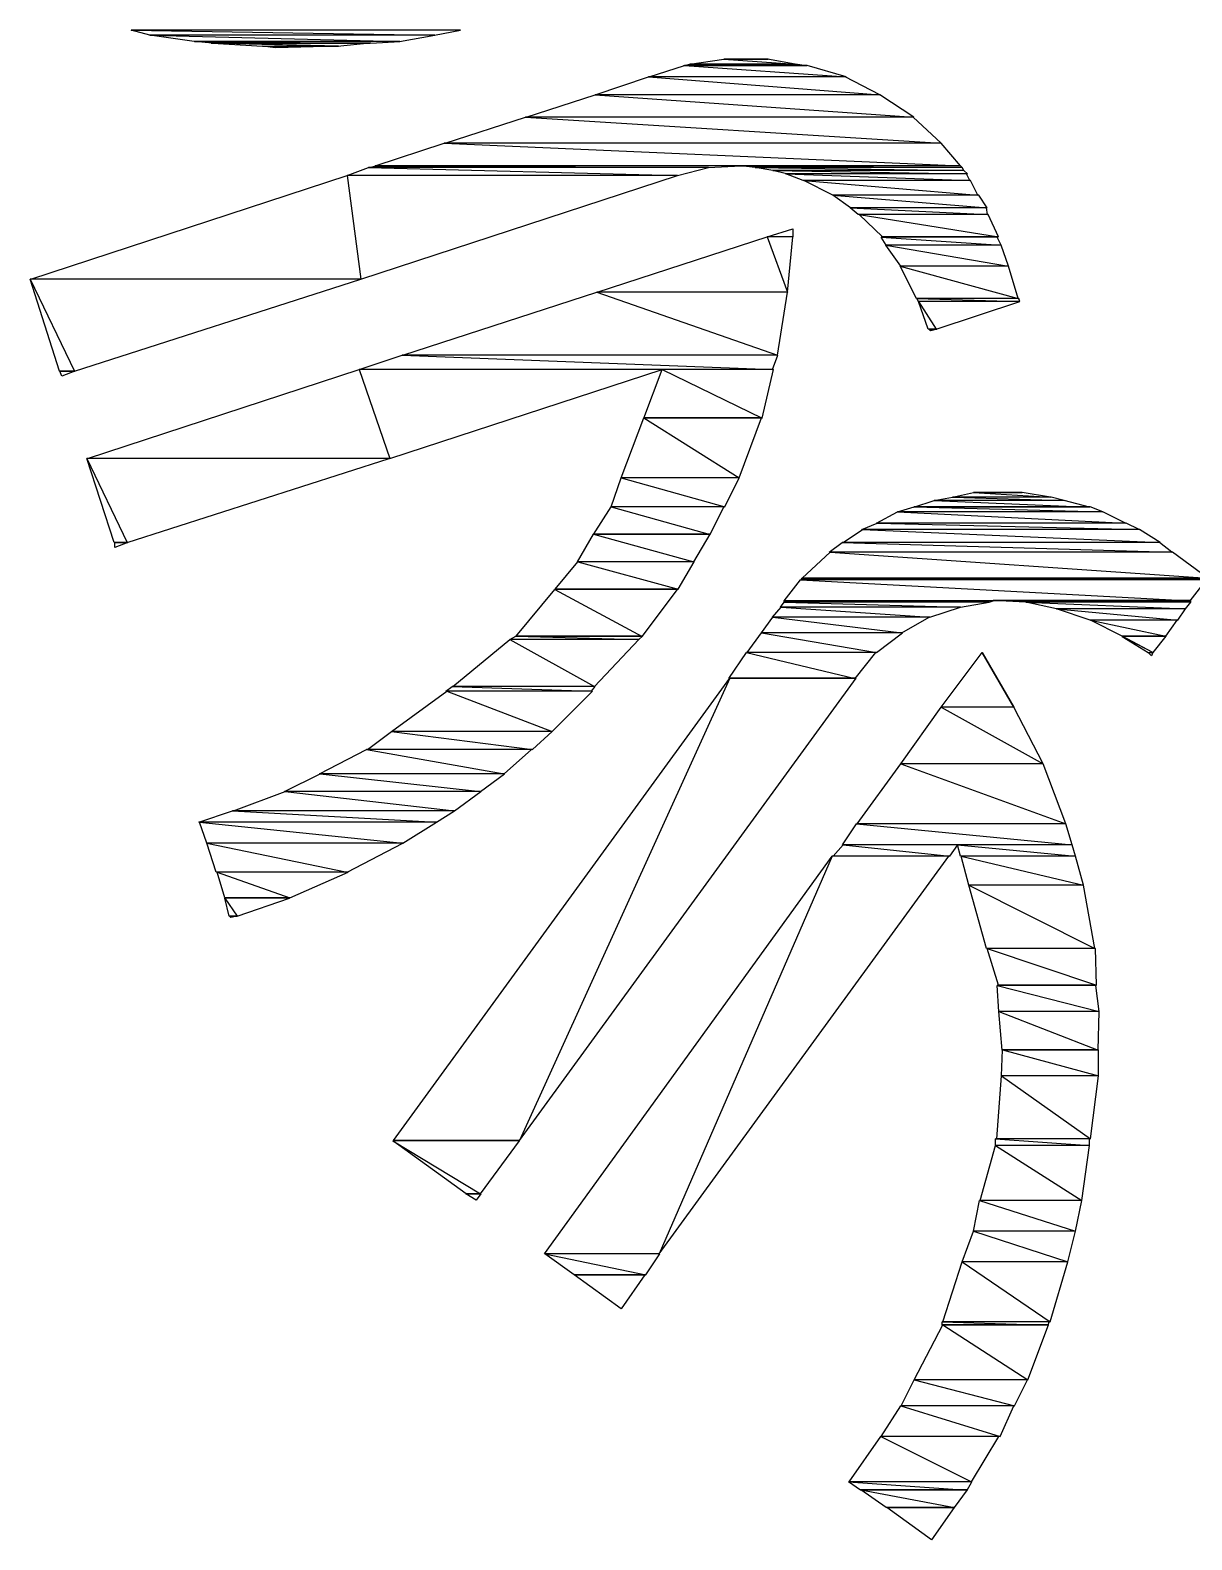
# Model space of a CAD drawing. Header units: millimetres. Extents: x 10 to 831, y 7 to 587.
# Drawn here: x 753.31 to 760.91, y 141.49 to 151.37 of the extents above; entities that cross this region are included whole.
import ezdxf

# ---------------------------------------------------------------- set-up
doc = ezdxf.new("R2010")
doc.units = ezdxf.units.MM
doc.layers.get('0').update_dxf_attribs({"linetype": 'CONTINUOUS'})

msp = doc.modelspace()

# ---------------------------------------------------------------- linework, layer by layer
at = {"color": 0}
for p, q in [((756.126, 151.369), (753.971, 151.369)), ((753.971, 151.369), (755.957, 151.337)), ((753.971, 151.369), (755.957, 151.337)), ((756.126, 151.369), (753.971, 151.369)), ((753.971, 151.369), (755.957, 151.337)), ((753.971, 151.369), (755.957, 151.337)), ((754.094, 151.337), (753.971, 151.369)), ((755.957, 151.337), (754.094, 151.337)), ((755.957, 151.337), (754.094, 151.337)), ((755.96, 151.337), (754.094, 151.337)), ((754.094, 151.337), (755.728, 151.296)), ((754.094, 151.337), (755.728, 151.296)), ((755.96, 151.337), (754.094, 151.337)), ((754.094, 151.337), (755.728, 151.296)), ((754.094, 151.337), (755.728, 151.296)), ((754.383, 151.296), (754.094, 151.337)), ((755.728, 151.296), (755.96, 151.337)), ((755.728, 151.296), (755.96, 151.337)), ((755.957, 151.337), (756.126, 151.369)), ((755.957, 151.337), (756.126, 151.369)), ((755.728, 151.296), (754.383, 151.296)), ((755.728, 151.296), (754.383, 151.296)), ((755.731, 151.296), (754.387, 151.296)), ((754.387, 151.296), (755.541, 151.285)), ((754.387, 151.296), (755.541, 151.285)), ((755.731, 151.296), (754.387, 151.296)), ((754.387, 151.296), (755.541, 151.285)), ((754.387, 151.296), (755.541, 151.285)), ((754.503, 151.285), (754.387, 151.296)), ((754.496, 151.285), (755.534, 151.285)), ((754.496, 151.285), (755.534, 151.285)), ((755.322, 151.263), (754.496, 151.285)), ((755.541, 151.285), (754.503, 151.285)), ((755.541, 151.285), (754.503, 151.285)), ((754.503, 151.285), (754.832, 151.264)), ((755.329, 151.264), (754.503, 151.285)), ((754.503, 151.285), (754.832, 151.264)), ((755.329, 151.264), (754.503, 151.285)), ((754.832, 151.264), (755.329, 151.264)), ((754.832, 151.264), (755.329, 151.264)), ((754.832, 151.264), (755.329, 151.264)), ((754.832, 151.264), (755.329, 151.264)), ((754.916, 151.253), (754.832, 151.264)), ((755.329, 151.264), (754.916, 151.253)), ((755.329, 151.264), (754.916, 151.253)), ((755.534, 151.285), (755.322, 151.263)), ((755.534, 151.285), (755.322, 151.263)), ((755.541, 151.285), (755.731, 151.296)), ((755.541, 151.285), (755.731, 151.296)), ((757.361, 151.063), (757.594, 151.138)), ((757.587, 151.136), (757.629, 151.147)), ((758.391, 151.136), (757.587, 151.136)), ((758.391, 151.136), (757.587, 151.136)), ((758.395, 151.138), (757.594, 151.138)), ((757.594, 151.138), (758.652, 151.063)), ((757.594, 151.138), (758.652, 151.063)), ((758.395, 151.138), (757.594, 151.138)), ((757.594, 151.138), (758.652, 151.063)), ((757.594, 151.138), (758.652, 151.063)), ((757.629, 151.147), (757.851, 151.179)), ((758.317, 151.147), (757.629, 151.147)), ((758.317, 151.147), (757.629, 151.147)), ((758.317, 151.147), (757.629, 151.147)), ((757.629, 151.147), (758.391, 151.136)), ((757.629, 151.147), (758.391, 151.136)), ((758.317, 151.147), (757.629, 151.147)), ((757.629, 151.147), (758.391, 151.136)), ((757.629, 151.147), (758.391, 151.136)), ((758.137, 151.179), (757.851, 151.179)), ((757.851, 151.179), (758.317, 151.147)), ((757.851, 151.179), (758.317, 151.147)), ((758.137, 151.179), (757.851, 151.179)), ((757.851, 151.179), (758.317, 151.147)), ((757.851, 151.179), (758.317, 151.147)), ((758.141, 151.179), (757.855, 151.179)), ((758.141, 151.179), (757.855, 151.179)), ((757.855, 151.179), (757.883, 151.179)), ((757.883, 151.179), (758.141, 151.179)), ((757.883, 151.179), (758.141, 151.179)), ((758.317, 151.147), (758.137, 151.179)), ((758.317, 151.147), (758.137, 151.179)), ((758.391, 151.136), (758.317, 151.147)), ((758.391, 151.136), (758.317, 151.147)), ((758.652, 151.063), (758.395, 151.138)), ((758.652, 151.063), (758.395, 151.138)), ((757.008, 150.946), (757.357, 151.063)), ((758.645, 151.063), (757.357, 151.063)), ((757.357, 151.063), (758.871, 150.946)), ((757.357, 151.063), (758.871, 150.946)), ((758.645, 151.063), (757.357, 151.063)), ((757.357, 151.063), (758.871, 150.946)), ((757.357, 151.063), (758.871, 150.946)), ((758.652, 151.063), (757.361, 151.063)), ((758.652, 151.063), (757.361, 151.063)), ((758.871, 150.946), (758.645, 151.063)), ((758.871, 150.946), (758.645, 151.063)), ((756.557, 150.799), (757.008, 150.946)), ((758.871, 150.946), (757.008, 150.946)), ((758.871, 150.946), (757.008, 150.946)), ((758.871, 150.946), (757.008, 150.946)), ((757.008, 150.946), (759.093, 150.799)), ((757.008, 150.946), (759.093, 150.799)), ((758.871, 150.946), (757.008, 150.946)), ((757.008, 150.946), (759.093, 150.799)), ((757.008, 150.946), (759.093, 150.799)), ((759.093, 150.799), (758.871, 150.946)), ((759.093, 150.799), (758.871, 150.946)), ((756.027, 150.629), (756.553, 150.799)), ((759.09, 150.799), (756.553, 150.799)), ((756.553, 150.799), (759.273, 150.629)), ((756.553, 150.799), (759.273, 150.629)), ((759.09, 150.799), (756.553, 150.799)), ((756.553, 150.799), (759.273, 150.629)), ((756.553, 150.799), (759.273, 150.629)), ((759.093, 150.799), (756.557, 150.799)), ((759.093, 150.799), (756.557, 150.799)), ((759.273, 150.629), (759.09, 150.799)), ((759.273, 150.629), (759.09, 150.799)), ((755.569, 150.481), (756.02, 150.629)), ((759.273, 150.629), (756.02, 150.629)), ((756.02, 150.629), (759.4, 150.481)), ((756.02, 150.629), (759.4, 150.481)), ((759.273, 150.629), (756.02, 150.629)), ((756.02, 150.629), (759.4, 150.481)), ((756.02, 150.629), (759.4, 150.481)), ((759.273, 150.629), (756.027, 150.629)), ((759.273, 150.629), (756.027, 150.629)), ((759.4, 150.481), (759.273, 150.629)), ((759.4, 150.481), (759.273, 150.629)), ((755.385, 150.417), (755.526, 150.471)), ((757.749, 150.471), (755.526, 150.471)), ((755.526, 150.471), (757.548, 150.417)), ((755.526, 150.471), (757.548, 150.417)), ((757.749, 150.471), (755.526, 150.471)), ((755.526, 150.471), (757.548, 150.417)), ((755.526, 150.471), (757.548, 150.417)), ((755.53, 150.471), (755.572, 150.481)), ((757.749, 150.471), (755.53, 150.471)), ((757.749, 150.471), (755.53, 150.471)), ((759.4, 150.481), (755.569, 150.481)), ((759.4, 150.481), (755.569, 150.481)), ((757.961, 150.481), (755.572, 150.481)), ((755.572, 150.481), (757.749, 150.471)), ((755.572, 150.481), (757.749, 150.471)), ((757.961, 150.481), (755.572, 150.481)), ((755.572, 150.481), (757.749, 150.471)), ((755.572, 150.481), (757.749, 150.471)), ((757.548, 150.417), (757.749, 150.471)), ((757.548, 150.417), (757.749, 150.471)), ((757.749, 150.471), (757.961, 150.481)), ((757.749, 150.471), (757.961, 150.481)), ((759.4, 150.481), (757.961, 150.481)), ((757.961, 150.481), (759.411, 150.471)), ((757.961, 150.481), (759.411, 150.471)), ((759.4, 150.481), (757.961, 150.481)), ((757.961, 150.481), (759.411, 150.471)), ((757.961, 150.481), (759.411, 150.471)), ((758.056, 150.471), (757.961, 150.481)), ((759.411, 150.471), (758.056, 150.471)), ((759.411, 150.471), (758.056, 150.471)), ((759.411, 150.471), (758.056, 150.471)), ((758.056, 150.471), (759.421, 150.45)), ((758.056, 150.471), (759.421, 150.45)), ((759.411, 150.471), (758.056, 150.471)), ((758.056, 150.471), (759.421, 150.45)), ((758.056, 150.471), (759.421, 150.45)), ((758.172, 150.45), (758.056, 150.471)), ((759.421, 150.45), (758.172, 150.45)), ((759.421, 150.45), (758.172, 150.45)), ((759.421, 150.45), (758.172, 150.45)), ((758.172, 150.45), (759.446, 150.428)), ((758.172, 150.45), (759.446, 150.428)), ((759.421, 150.45), (758.172, 150.45)), ((758.172, 150.45), (759.446, 150.428)), ((758.172, 150.45), (759.446, 150.428)), ((758.261, 150.428), (758.172, 150.45)), ((759.439, 150.428), (758.257, 150.428)), ((758.257, 150.428), (759.46, 150.385)), ((758.257, 150.428), (759.46, 150.385)), ((759.439, 150.428), (758.257, 150.428)), ((758.257, 150.428), (759.46, 150.385)), ((758.257, 150.428), (759.46, 150.385)), ((758.37, 150.385), (758.257, 150.428)), ((759.446, 150.428), (758.261, 150.428)), ((759.446, 150.428), (758.261, 150.428)), ((759.411, 150.471), (759.4, 150.481)), ((759.411, 150.471), (759.4, 150.481)), ((759.421, 150.45), (759.411, 150.471)), ((759.421, 150.45), (759.411, 150.471)), ((759.446, 150.428), (759.421, 150.45)), ((759.446, 150.428), (759.421, 150.45)), ((759.46, 150.385), (759.439, 150.428)), ((759.46, 150.385), (759.439, 150.428)), ((753.315, 149.74), (755.385, 150.417)), ((757.548, 150.417), (755.385, 150.417)), ((757.548, 150.417), (755.385, 150.417)), ((757.548, 150.417), (755.385, 150.417)), ((755.385, 150.417), (755.474, 149.74)), ((755.385, 150.417), (755.474, 149.74)), ((757.548, 150.417), (755.385, 150.417)), ((755.385, 150.417), (755.474, 149.74)), ((755.385, 150.417), (755.474, 149.74)), ((755.474, 149.74), (757.548, 150.417)), ((755.474, 149.74), (757.548, 150.417)), ((759.46, 150.385), (758.37, 150.385)), ((759.46, 150.385), (758.37, 150.385)), ((759.464, 150.385), (758.373, 150.385)), ((758.373, 150.385), (759.513, 150.29)), ((758.373, 150.385), (759.513, 150.29)), ((759.464, 150.385), (758.373, 150.385)), ((758.373, 150.385), (759.513, 150.29)), ((758.373, 150.385), (759.513, 150.29)), ((758.564, 150.29), (758.373, 150.385)), ((759.513, 150.29), (759.464, 150.385)), ((759.513, 150.29), (759.464, 150.385)), ((759.513, 150.29), (758.564, 150.29)), ((759.513, 150.29), (758.564, 150.29)), ((759.52, 150.29), (758.564, 150.29)), ((758.564, 150.29), (759.573, 150.206)), ((758.564, 150.29), (759.573, 150.206)), ((759.52, 150.29), (758.564, 150.29)), ((758.564, 150.29), (759.573, 150.206)), ((758.564, 150.29), (759.573, 150.206)), ((758.68, 150.206), (758.564, 150.29)), ((759.573, 150.206), (759.52, 150.29)), ((759.573, 150.206), (759.52, 150.29)), ((759.569, 150.205), (758.677, 150.205)), ((758.677, 150.205), (759.576, 150.163)), ((758.677, 150.205), (759.576, 150.163)), ((759.569, 150.205), (758.677, 150.205)), ((758.677, 150.205), (759.576, 150.163)), ((758.677, 150.205), (759.576, 150.163)), ((758.73, 150.163), (758.677, 150.205)), ((759.573, 150.206), (758.68, 150.206)), ((759.573, 150.206), (758.68, 150.206)), ((759.576, 150.163), (758.73, 150.163)), ((759.576, 150.163), (758.73, 150.163)), ((759.58, 150.163), (758.737, 150.163)), ((758.737, 150.163), (759.647, 150.016)), ((758.737, 150.163), (759.647, 150.016)), ((759.58, 150.163), (758.737, 150.163)), ((758.737, 150.163), (759.647, 150.016)), ((758.737, 150.163), (759.647, 150.016)), ((758.888, 150.016), (758.737, 150.163)), ((759.576, 150.163), (759.569, 150.205)), ((759.576, 150.163), (759.569, 150.205)), ((759.647, 150.016), (759.58, 150.163)), ((759.647, 150.016), (759.58, 150.163)), ((758.134, 150.016), (758.303, 150.068)), ((758.303, 150.068), (758.303, 150.016)), ((758.303, 150.068), (758.303, 150.016)), ((757.022, 149.655), (758.134, 150.016)), ((758.303, 150.016), (758.134, 150.016)), ((758.303, 150.016), (758.134, 150.016)), ((758.303, 150.016), (758.134, 150.016)), ((758.134, 150.016), (758.268, 149.655)), ((758.134, 150.016), (758.268, 149.655)), ((758.303, 150.016), (758.134, 150.016)), ((758.134, 150.016), (758.268, 149.655)), ((758.134, 150.016), (758.268, 149.655)), ((758.268, 149.655), (758.303, 150.016)), ((758.268, 149.655), (758.303, 150.016)), ((759.64, 150.015), (758.881, 150.015)), ((758.881, 150.015), (759.665, 149.962)), ((758.881, 150.015), (759.665, 149.962)), ((759.64, 150.015), (758.881, 150.015)), ((758.881, 150.015), (759.665, 149.962)), ((758.881, 150.015), (759.665, 149.962)), ((758.913, 149.962), (758.881, 150.015)), ((759.647, 150.016), (758.888, 150.016)), ((759.647, 150.016), (758.888, 150.016)), ((759.665, 149.962), (758.91, 149.962)), ((758.91, 149.962), (759.714, 149.824)), ((758.91, 149.962), (759.714, 149.824)), ((759.665, 149.962), (758.91, 149.962)), ((758.91, 149.962), (759.714, 149.824)), ((758.91, 149.962), (759.714, 149.824)), ((759.008, 149.824), (758.91, 149.962)), ((759.665, 149.962), (758.913, 149.962)), ((759.665, 149.962), (758.913, 149.962)), ((759.665, 149.962), (759.64, 150.015)), ((759.665, 149.962), (759.64, 150.015)), ((759.714, 149.824), (759.665, 149.962)), ((759.714, 149.824), (759.665, 149.962)), ((755.474, 149.739), (753.311, 149.739)), ((753.311, 149.739), (753.6, 149.137)), ((753.311, 149.739), (753.6, 149.137)), ((755.474, 149.739), (753.311, 149.739)), ((753.311, 149.739), (753.6, 149.137)), ((753.311, 149.739), (753.6, 149.137)), ((753.502, 149.137), (753.311, 149.739)), ((755.474, 149.74), (753.315, 149.74)), ((755.474, 149.74), (753.315, 149.74)), ((753.6, 149.137), (755.474, 149.739)), ((753.6, 149.137), (755.474, 149.739)), ((759.714, 149.824), (759.005, 149.824)), ((759.005, 149.824), (759.777, 149.612)), ((759.005, 149.824), (759.777, 149.612)), ((759.714, 149.824), (759.005, 149.824)), ((759.005, 149.824), (759.777, 149.612)), ((759.005, 149.824), (759.777, 149.612)), ((759.111, 149.612), (759.005, 149.824)), ((759.714, 149.824), (759.008, 149.824)), ((759.714, 149.824), (759.008, 149.824)), ((759.777, 149.612), (759.714, 149.824)), ((759.777, 149.612), (759.714, 149.824)), ((755.749, 149.242), (757.019, 149.655)), ((758.268, 149.655), (757.019, 149.655)), ((757.019, 149.655), (758.201, 149.242)), ((757.019, 149.655), (758.201, 149.242)), ((758.268, 149.655), (757.019, 149.655)), ((757.019, 149.655), (758.201, 149.242)), ((757.019, 149.655), (758.201, 149.242)), ((758.268, 149.655), (757.022, 149.655)), ((758.268, 149.655), (757.022, 149.655)), ((758.201, 149.242), (758.268, 149.655)), ((758.201, 149.242), (758.268, 149.655)), ((759.777, 149.612), (759.111, 149.612)), ((759.777, 149.612), (759.111, 149.612)), ((759.781, 149.612), (759.114, 149.612)), ((759.114, 149.612), (759.788, 149.592)), ((759.114, 149.612), (759.788, 149.592)), ((759.781, 149.612), (759.114, 149.612)), ((759.114, 149.612), (759.788, 149.592)), ((759.114, 149.612), (759.788, 149.592)), ((759.125, 149.592), (759.114, 149.612)), ((759.788, 149.592), (759.125, 149.592)), ((759.788, 149.592), (759.125, 149.592)), ((759.788, 149.592), (759.125, 149.592)), ((759.125, 149.592), (759.241, 149.411)), ((759.125, 149.592), (759.241, 149.411)), ((759.788, 149.592), (759.125, 149.592)), ((759.125, 149.592), (759.241, 149.411)), ((759.125, 149.592), (759.241, 149.411)), ((759.188, 149.411), (759.125, 149.592)), ((759.241, 149.411), (759.788, 149.592)), ((759.241, 149.411), (759.788, 149.592)), ((759.788, 149.592), (759.781, 149.612)), ((759.788, 149.592), (759.781, 149.612)), ((759.241, 149.411), (759.188, 149.411)), ((759.241, 149.411), (759.188, 149.411)), ((759.192, 149.412), (759.245, 149.412)), ((759.192, 149.412), (759.245, 149.412)), ((759.202, 149.401), (759.192, 149.412)), ((759.245, 149.412), (759.202, 149.401)), ((759.245, 149.412), (759.202, 149.401)), ((755.463, 149.148), (755.745, 149.242)), ((758.204, 149.242), (755.745, 149.242)), ((755.745, 149.242), (758.169, 149.148)), ((755.745, 149.242), (758.169, 149.148)), ((758.204, 149.242), (755.745, 149.242)), ((755.745, 149.242), (758.169, 149.148)), ((755.745, 149.242), (758.169, 149.148)), ((758.201, 149.242), (755.749, 149.242)), ((758.201, 149.242), (755.749, 149.242)), ((758.169, 149.148), (758.204, 149.242)), ((758.169, 149.148), (758.204, 149.242)), ((753.6, 149.137), (753.502, 149.137)), ((753.6, 149.137), (753.502, 149.137)), ((753.505, 149.137), (753.604, 149.137)), ((753.505, 149.137), (753.604, 149.137)), ((753.519, 149.105), (753.505, 149.137)), ((753.604, 149.137), (753.519, 149.105)), ((753.604, 149.137), (753.519, 149.105)), ((753.685, 148.566), (755.463, 149.148)), ((758.169, 149.148), (755.463, 149.148)), ((758.169, 149.148), (755.463, 149.148)), ((757.446, 149.148), (755.463, 149.148)), ((755.463, 149.148), (755.664, 148.566)), ((755.463, 149.148), (755.664, 148.566)), ((757.446, 149.148), (755.463, 149.148)), ((755.463, 149.148), (755.664, 148.566)), ((755.463, 149.148), (755.664, 148.566)), ((755.664, 148.566), (757.446, 149.148)), ((755.664, 148.566), (757.446, 149.148)), ((757.326, 148.83), (757.446, 149.148)), ((758.176, 149.148), (757.446, 149.148)), ((757.446, 149.148), (758.102, 148.83)), ((757.446, 149.148), (758.102, 148.83)), ((758.176, 149.148), (757.446, 149.148)), ((757.446, 149.148), (758.102, 148.83)), ((757.446, 149.148), (758.102, 148.83)), ((758.102, 148.83), (758.176, 149.148)), ((758.102, 148.83), (758.176, 149.148)), ((757.178, 148.438), (757.326, 148.831)), ((758.098, 148.831), (757.326, 148.831)), ((757.326, 148.831), (757.95, 148.438)), ((757.326, 148.831), (757.95, 148.438)), ((758.098, 148.831), (757.326, 148.831)), ((757.326, 148.831), (757.95, 148.438)), ((757.326, 148.831), (757.95, 148.438)), ((758.102, 148.83), (757.326, 148.83)), ((758.102, 148.83), (757.326, 148.83)), ((757.95, 148.438), (758.098, 148.831)), ((757.95, 148.438), (758.098, 148.831)), ((755.661, 148.565), (753.681, 148.565)), ((753.681, 148.565), (753.946, 148.015)), ((753.681, 148.565), (753.946, 148.015)), ((755.661, 148.565), (753.681, 148.565)), ((753.681, 148.565), (753.946, 148.015)), ((753.681, 148.565), (753.946, 148.015)), ((753.861, 148.015), (753.681, 148.565)), ((755.664, 148.566), (753.685, 148.566)), ((755.664, 148.566), (753.685, 148.566)), ((753.946, 148.015), (755.661, 148.565)), ((753.946, 148.015), (755.661, 148.565)), ((757.114, 148.248), (757.178, 148.438)), ((757.95, 148.438), (757.178, 148.438)), ((757.95, 148.438), (757.178, 148.438)), ((757.95, 148.438), (757.178, 148.438)), ((757.178, 148.438), (757.858, 148.248)), ((757.178, 148.438), (757.858, 148.248)), ((757.95, 148.438), (757.178, 148.438)), ((757.178, 148.438), (757.858, 148.248)), ((757.178, 148.438), (757.858, 148.248)), ((757.858, 148.248), (757.95, 148.438)), ((757.858, 148.248), (757.95, 148.438)), ((756.998, 148.068), (757.114, 148.248)), ((757.858, 148.248), (757.114, 148.248)), ((757.858, 148.248), (757.114, 148.248)), ((757.851, 148.248), (757.114, 148.248)), ((757.114, 148.248), (757.76, 148.068)), ((757.114, 148.248), (757.76, 148.068)), ((757.851, 148.248), (757.114, 148.248)), ((757.114, 148.248), (757.76, 148.068)), ((757.114, 148.248), (757.76, 148.068)), ((757.76, 148.068), (757.851, 148.248)), ((757.76, 148.068), (757.851, 148.248)), ((758.987, 148.216), (759.097, 148.248)), ((759.093, 148.247), (759.227, 148.289)), ((760.243, 148.247), (759.093, 148.247)), ((760.243, 148.247), (759.093, 148.247)), ((760.247, 148.248), (759.097, 148.248)), ((759.097, 148.248), (760.331, 148.216)), ((759.097, 148.248), (760.331, 148.216)), ((760.247, 148.248), (759.097, 148.248)), ((759.097, 148.248), (760.331, 148.216)), ((759.097, 148.248), (760.331, 148.216)), ((759.227, 148.291), (759.347, 148.311)), ((760.077, 148.291), (759.227, 148.291)), ((760.077, 148.291), (759.227, 148.291)), ((760.077, 148.289), (759.227, 148.289)), ((759.227, 148.289), (760.243, 148.247)), ((759.227, 148.289), (760.243, 148.247)), ((760.077, 148.289), (759.227, 148.289)), ((759.227, 148.289), (760.243, 148.247)), ((759.227, 148.289), (760.243, 148.247)), ((759.347, 148.311), (759.485, 148.343)), ((759.989, 148.311), (759.347, 148.311)), ((759.989, 148.311), (759.347, 148.311)), ((759.993, 148.311), (759.347, 148.311)), ((759.347, 148.311), (760.077, 148.291)), ((759.347, 148.311), (760.077, 148.291)), ((759.993, 148.311), (759.347, 148.311)), ((759.347, 148.311), (760.077, 148.291)), ((759.347, 148.311), (760.077, 148.291)), ((759.802, 148.343), (759.485, 148.343)), ((759.802, 148.343), (759.485, 148.343)), ((759.485, 148.343), (759.735, 148.343)), ((759.802, 148.343), (759.485, 148.343)), ((759.485, 148.343), (759.989, 148.311)), ((759.485, 148.343), (759.989, 148.311)), ((759.802, 148.343), (759.485, 148.343)), ((759.485, 148.343), (759.989, 148.311)), ((759.485, 148.343), (759.989, 148.311)), ((759.735, 148.343), (759.802, 148.343)), ((759.735, 148.343), (759.802, 148.343)), ((759.989, 148.311), (759.802, 148.343)), ((759.989, 148.311), (759.802, 148.343)), ((760.077, 148.291), (759.993, 148.311)), ((760.077, 148.291), (759.993, 148.311)), ((760.243, 148.247), (760.077, 148.289)), ((760.243, 148.247), (760.077, 148.289)), ((760.331, 148.216), (760.247, 148.248)), ((760.331, 148.216), (760.247, 148.248)), ((758.85, 148.142), (758.987, 148.216)), ((760.331, 148.216), (758.987, 148.216)), ((760.331, 148.216), (758.987, 148.216)), ((760.331, 148.216), (758.987, 148.216)), ((758.987, 148.216), (760.48, 148.142)), ((758.987, 148.216), (760.48, 148.142)), ((760.331, 148.216), (758.987, 148.216)), ((758.987, 148.216), (760.48, 148.142)), ((758.987, 148.216), (760.48, 148.142)), ((760.48, 148.142), (760.331, 148.216)), ((760.48, 148.142), (760.331, 148.216)), ((756.892, 147.888), (756.998, 148.069)), ((757.76, 148.069), (756.998, 148.069)), ((756.998, 148.069), (757.654, 147.888)), ((756.998, 148.069), (757.654, 147.888)), ((757.76, 148.069), (756.998, 148.069)), ((756.998, 148.069), (757.654, 147.888)), ((756.998, 148.069), (757.654, 147.888)), ((757.76, 148.068), (756.998, 148.068)), ((757.76, 148.068), (756.998, 148.068)), ((757.654, 147.888), (757.76, 148.069)), ((757.654, 147.888), (757.76, 148.069)), ((758.631, 148.015), (758.758, 148.101)), ((758.754, 148.101), (758.853, 148.142)), ((760.568, 148.101), (758.754, 148.101)), ((760.568, 148.101), (758.754, 148.101)), ((760.571, 148.101), (758.758, 148.101)), ((758.758, 148.101), (760.705, 148.015)), ((758.758, 148.101), (760.705, 148.015)), ((760.571, 148.101), (758.758, 148.101)), ((758.758, 148.101), (760.705, 148.015)), ((758.758, 148.101), (760.705, 148.015)), ((760.48, 148.142), (758.85, 148.142)), ((760.48, 148.142), (758.85, 148.142)), ((760.483, 148.142), (758.853, 148.142)), ((758.853, 148.142), (760.568, 148.101)), ((758.853, 148.142), (760.568, 148.101)), ((760.483, 148.142), (758.853, 148.142)), ((758.853, 148.142), (760.568, 148.101)), ((758.853, 148.142), (760.568, 148.101)), ((760.568, 148.101), (760.483, 148.142)), ((760.568, 148.101), (760.483, 148.142)), ((760.705, 148.015), (760.571, 148.101)), ((760.705, 148.015), (760.571, 148.101)), ((753.946, 148.015), (753.861, 148.015)), ((753.946, 148.015), (753.861, 148.015)), ((753.865, 148.015), (753.95, 148.015)), ((753.95, 148.015), (753.865, 147.983)), ((753.865, 148.015), (753.95, 148.015)), ((753.95, 148.015), (753.865, 147.983)), ((753.865, 147.983), (753.865, 148.015)), ((758.363, 147.782), (758.546, 147.952)), ((758.539, 147.952), (758.624, 148.015)), ((760.783, 147.952), (758.539, 147.952)), ((760.783, 147.952), (758.539, 147.952)), ((760.786, 147.952), (758.546, 147.952)), ((758.546, 147.952), (761.019, 147.782)), ((758.546, 147.952), (761.019, 147.782)), ((760.786, 147.952), (758.546, 147.952)), ((758.546, 147.952), (761.019, 147.782)), ((758.546, 147.952), (761.019, 147.782)), ((760.702, 148.015), (758.624, 148.015)), ((758.624, 148.015), (760.783, 147.952)), ((758.624, 148.015), (760.783, 147.952)), ((760.702, 148.015), (758.624, 148.015)), ((758.624, 148.015), (760.783, 147.952)), ((758.624, 148.015), (760.783, 147.952)), ((760.705, 148.015), (758.631, 148.015)), ((760.705, 148.015), (758.631, 148.015)), ((760.783, 147.952), (760.702, 148.015)), ((760.783, 147.952), (760.702, 148.015)), ((761.019, 147.782), (760.786, 147.952)), ((761.019, 147.782), (760.786, 147.952)), ((756.747, 147.709), (756.895, 147.888)), ((757.654, 147.888), (756.892, 147.888)), ((757.654, 147.888), (756.892, 147.888)), ((757.657, 147.888), (756.895, 147.888)), ((756.895, 147.888), (757.551, 147.709)), ((756.895, 147.888), (757.551, 147.709)), ((757.657, 147.888), (756.895, 147.888)), ((756.895, 147.888), (757.551, 147.709)), ((756.895, 147.888), (757.551, 147.709)), ((757.551, 147.709), (757.657, 147.888)), ((757.551, 147.709), (757.657, 147.888)), ((758.246, 147.633), (758.352, 147.771)), ((761.009, 147.771), (758.352, 147.771)), ((758.352, 147.771), (760.903, 147.633)), ((758.352, 147.771), (760.903, 147.633)), ((761.009, 147.771), (758.352, 147.771)), ((758.352, 147.771), (760.903, 147.633)), ((758.352, 147.771), (760.903, 147.633)), ((758.356, 147.773), (758.363, 147.782)), ((761.012, 147.773), (758.356, 147.773)), ((761.012, 147.773), (758.356, 147.773)), ((761.019, 147.782), (758.363, 147.782)), ((761.019, 147.782), (758.363, 147.782)), ((761.019, 147.782), (758.363, 147.782)), ((758.363, 147.782), (761.012, 147.773)), ((758.363, 147.782), (761.012, 147.773)), ((761.019, 147.782), (758.363, 147.782)), ((758.363, 147.782), (761.012, 147.773)), ((758.363, 147.782), (761.012, 147.773)), ((760.903, 147.633), (761.009, 147.771)), ((760.903, 147.633), (761.009, 147.771)), ((756.49, 147.4), (756.744, 147.708)), ((757.548, 147.708), (756.744, 147.708)), ((756.744, 147.708), (757.315, 147.4)), ((756.744, 147.708), (757.315, 147.4)), ((757.548, 147.708), (756.744, 147.708)), ((756.744, 147.708), (757.315, 147.4)), ((756.744, 147.708), (757.315, 147.4)), ((757.551, 147.709), (756.747, 147.709)), ((757.551, 147.709), (756.747, 147.709)), ((757.315, 147.4), (757.548, 147.708)), ((757.315, 147.4), (757.548, 147.708)), ((758.169, 147.527), (758.225, 147.591)), ((758.222, 147.592), (758.246, 147.624)), ((759.4, 147.592), (758.222, 147.592)), ((759.4, 147.592), (758.222, 147.592)), ((759.4, 147.591), (758.225, 147.591)), ((758.225, 147.591), (759.199, 147.527)), ((758.225, 147.591), (759.199, 147.527)), ((759.4, 147.591), (758.225, 147.591)), ((758.225, 147.591), (759.199, 147.527)), ((758.225, 147.591), (759.199, 147.527)), ((760.903, 147.633), (758.246, 147.633)), ((760.903, 147.633), (758.246, 147.633)), ((759.612, 147.633), (758.246, 147.633)), ((758.246, 147.633), (759.587, 147.624)), ((758.246, 147.633), (759.587, 147.624)), ((759.612, 147.633), (758.246, 147.633)), ((758.246, 147.633), (759.587, 147.624)), ((758.246, 147.633), (759.587, 147.624)), ((758.246, 147.624), (758.246, 147.633)), ((759.587, 147.624), (758.246, 147.624)), ((759.587, 147.624), (758.246, 147.624)), ((759.587, 147.624), (758.246, 147.624)), ((758.246, 147.624), (759.4, 147.592)), ((758.246, 147.624), (759.4, 147.592)), ((759.587, 147.624), (758.246, 147.624)), ((758.246, 147.624), (759.4, 147.592)), ((758.246, 147.624), (759.4, 147.592)), ((759.199, 147.527), (759.4, 147.591)), ((759.199, 147.527), (759.4, 147.591)), ((759.4, 147.592), (759.587, 147.624)), ((759.4, 147.592), (759.587, 147.624)), ((759.587, 147.624), (759.612, 147.633)), ((759.587, 147.624), (759.612, 147.633)), ((760.906, 147.635), (759.612, 147.635)), ((759.612, 147.635), (760.906, 147.624)), ((759.612, 147.635), (760.906, 147.624)), ((760.906, 147.635), (759.612, 147.635)), ((759.612, 147.635), (760.906, 147.624)), ((759.612, 147.635), (760.906, 147.624)), ((759.827, 147.624), (759.612, 147.635)), ((760.906, 147.624), (759.827, 147.624)), ((760.906, 147.624), (759.827, 147.624)), ((760.906, 147.624), (759.827, 147.624)), ((759.827, 147.624), (760.871, 147.581)), ((759.827, 147.624), (760.871, 147.581)), ((760.906, 147.624), (759.827, 147.624)), ((759.827, 147.624), (760.871, 147.581)), ((759.827, 147.624), (760.871, 147.581)), ((760.028, 147.581), (759.827, 147.624)), ((760.871, 147.581), (760.028, 147.581)), ((760.871, 147.581), (760.028, 147.581)), ((760.871, 147.581), (760.028, 147.581)), ((760.028, 147.581), (760.822, 147.507)), ((760.028, 147.581), (760.822, 147.507)), ((760.871, 147.581), (760.028, 147.581)), ((760.028, 147.581), (760.822, 147.507)), ((760.028, 147.581), (760.822, 147.507)), ((760.247, 147.507), (760.028, 147.581)), ((760.822, 147.507), (760.871, 147.581)), ((760.822, 147.507), (760.871, 147.581)), ((760.871, 147.581), (760.906, 147.624)), ((760.871, 147.581), (760.906, 147.624)), ((760.906, 147.624), (760.906, 147.635)), ((760.906, 147.624), (760.906, 147.635)), ((758.098, 147.423), (758.172, 147.527)), ((759.199, 147.527), (758.169, 147.527)), ((759.199, 147.527), (758.169, 147.527)), ((759.195, 147.527), (758.172, 147.527)), ((758.172, 147.527), (759.016, 147.423)), ((758.172, 147.527), (759.016, 147.423)), ((759.195, 147.527), (758.172, 147.527)), ((758.172, 147.527), (759.016, 147.423)), ((758.172, 147.527), (759.016, 147.423)), ((759.016, 147.423), (759.195, 147.527)), ((759.016, 147.423), (759.195, 147.527)), ((760.822, 147.507), (760.247, 147.507)), ((760.822, 147.507), (760.247, 147.507)), ((760.818, 147.507), (760.25, 147.507)), ((760.25, 147.507), (760.744, 147.402)), ((760.25, 147.507), (760.744, 147.402)), ((760.818, 147.507), (760.25, 147.507)), ((760.25, 147.507), (760.744, 147.402)), ((760.25, 147.507), (760.744, 147.402)), ((760.458, 147.402), (760.25, 147.507)), ((760.744, 147.402), (760.818, 147.507)), ((760.744, 147.402), (760.818, 147.507)), ((756.077, 147.072), (756.451, 147.38)), ((756.451, 147.38), (756.49, 147.402)), ((757.294, 147.38), (756.451, 147.38)), ((757.294, 147.38), (756.451, 147.38)), ((757.294, 147.38), (756.451, 147.38)), ((756.451, 147.38), (757.005, 147.072)), ((756.451, 147.38), (757.005, 147.072)), ((757.294, 147.38), (756.451, 147.38)), ((756.451, 147.38), (757.005, 147.072)), ((756.451, 147.38), (757.005, 147.072)), ((757.319, 147.402), (756.49, 147.402)), ((756.49, 147.402), (757.294, 147.38)), ((756.49, 147.402), (757.294, 147.38)), ((757.319, 147.402), (756.49, 147.402)), ((756.49, 147.402), (757.294, 147.38)), ((756.49, 147.402), (757.294, 147.38)), ((757.315, 147.4), (756.49, 147.4)), ((757.315, 147.4), (756.49, 147.4)), ((757.005, 147.072), (757.294, 147.38)), ((757.005, 147.072), (757.294, 147.38)), ((757.294, 147.38), (757.319, 147.402)), ((757.294, 147.38), (757.319, 147.402)), ((758.003, 147.296), (758.098, 147.423)), ((759.016, 147.423), (758.098, 147.423)), ((759.016, 147.423), (758.098, 147.423)), ((759.019, 147.423), (758.098, 147.423)), ((758.098, 147.423), (758.85, 147.296)), ((758.098, 147.423), (758.85, 147.296)), ((759.019, 147.423), (758.098, 147.423)), ((758.098, 147.423), (758.85, 147.296)), ((758.098, 147.423), (758.85, 147.296)), ((758.85, 147.296), (759.019, 147.423)), ((758.85, 147.296), (759.019, 147.423)), ((760.744, 147.402), (760.458, 147.402)), ((760.744, 147.402), (760.458, 147.402)), ((760.458, 147.402), (760.744, 147.402)), ((760.458, 147.402), (760.744, 147.402)), ((760.659, 147.296), (760.458, 147.402)), ((760.458, 147.4), (760.628, 147.296)), ((760.659, 147.296), (760.458, 147.4)), ((760.458, 147.4), (760.628, 147.296)), ((760.659, 147.296), (760.458, 147.4)), ((760.744, 147.402), (760.659, 147.296)), ((760.744, 147.402), (760.659, 147.296)), ((757.883, 147.125), (757.999, 147.294)), ((758.846, 147.294), (757.999, 147.294)), ((757.999, 147.294), (758.709, 147.125)), ((757.999, 147.294), (758.709, 147.125)), ((758.846, 147.294), (757.999, 147.294)), ((757.999, 147.294), (758.709, 147.125)), ((757.999, 147.294), (758.709, 147.125)), ((758.85, 147.296), (758.003, 147.296)), ((758.85, 147.296), (758.003, 147.296)), ((758.709, 147.125), (758.846, 147.294)), ((758.709, 147.125), (758.846, 147.294)), ((759.273, 146.936), (759.541, 147.296)), ((759.538, 147.296), (759.538, 147.296)), ((759.538, 147.296), (759.538, 147.296)), ((759.538, 147.296), (759.538, 147.296)), ((759.538, 147.296), (759.538, 147.296)), ((759.749, 146.936), (759.541, 147.296)), ((759.541, 147.296), (759.749, 146.936)), ((759.541, 147.296), (759.749, 146.936)), ((759.749, 146.936), (759.541, 147.296)), ((759.541, 147.296), (759.749, 146.936)), ((759.541, 147.296), (759.749, 146.936)), ((760.628, 147.296), (760.659, 147.296)), ((760.628, 147.296), (760.659, 147.296)), ((760.628, 147.296), (760.659, 147.296)), ((760.628, 147.296), (760.659, 147.296)), ((760.649, 147.274), (760.628, 147.296)), ((760.659, 147.296), (760.649, 147.274)), ((760.659, 147.296), (760.649, 147.274)), ((755.689, 144.1), (757.89, 147.126)), ((756.031, 147.041), (756.073, 147.072)), ((757.008, 147.072), (756.073, 147.072)), ((756.073, 147.072), (756.984, 147.041)), ((756.073, 147.072), (756.984, 147.041)), ((757.008, 147.072), (756.073, 147.072)), ((756.073, 147.072), (756.984, 147.041)), ((756.073, 147.072), (756.984, 147.041)), ((757.005, 147.072), (756.077, 147.072)), ((757.005, 147.072), (756.077, 147.072)), ((757.89, 147.126), (756.514, 144.1)), ((756.514, 144.1), (758.716, 147.126)), ((757.89, 147.126), (756.514, 144.1)), ((757.89, 147.126), (756.514, 144.1)), ((756.514, 144.1), (758.716, 147.126)), ((757.89, 147.126), (756.514, 144.1)), ((756.984, 147.041), (757.008, 147.072)), ((756.984, 147.041), (757.008, 147.072)), ((758.709, 147.125), (757.883, 147.125)), ((758.709, 147.125), (757.883, 147.125)), ((758.716, 147.126), (757.89, 147.126)), ((758.716, 147.126), (757.89, 147.126)), ((755.675, 146.778), (756.038, 147.042)), ((756.984, 147.041), (756.031, 147.041)), ((756.984, 147.041), (756.031, 147.041)), ((756.991, 147.042), (756.038, 147.042)), ((756.038, 147.042), (756.726, 146.778)), ((756.038, 147.042), (756.726, 146.778)), ((756.991, 147.042), (756.038, 147.042)), ((756.038, 147.042), (756.726, 146.778)), ((756.038, 147.042), (756.726, 146.778)), ((756.726, 146.778), (756.991, 147.042)), ((756.726, 146.778), (756.991, 147.042)), ((759.008, 146.565), (759.273, 146.936)), ((759.749, 146.936), (759.273, 146.936)), ((759.749, 146.936), (759.273, 146.936)), ((759.749, 146.936), (759.273, 146.936)), ((759.273, 146.936), (759.94, 146.565)), ((759.273, 146.936), (759.94, 146.565)), ((759.749, 146.936), (759.273, 146.936)), ((759.273, 146.936), (759.94, 146.565)), ((759.273, 146.936), (759.94, 146.565)), ((759.94, 146.565), (759.749, 146.936)), ((759.94, 146.565), (759.749, 146.936)), ((755.519, 146.66), (755.675, 146.778)), ((756.726, 146.778), (755.675, 146.778)), ((756.726, 146.778), (755.675, 146.778)), ((756.726, 146.778), (755.675, 146.778)), ((755.675, 146.778), (756.599, 146.66)), ((755.675, 146.778), (756.599, 146.66)), ((756.726, 146.778), (755.675, 146.778)), ((755.675, 146.778), (756.599, 146.66)), ((755.675, 146.778), (756.599, 146.66)), ((756.599, 146.66), (756.726, 146.778)), ((756.599, 146.66), (756.726, 146.778)), ((755.205, 146.501), (755.512, 146.659)), ((756.592, 146.659), (755.512, 146.659)), ((755.512, 146.659), (756.412, 146.501)), ((755.512, 146.659), (756.412, 146.501)), ((756.592, 146.659), (755.512, 146.659)), ((755.512, 146.659), (756.412, 146.501)), ((755.512, 146.659), (756.412, 146.501)), ((756.599, 146.66), (755.519, 146.66)), ((756.599, 146.66), (755.519, 146.66)), ((756.412, 146.501), (756.592, 146.659)), ((756.412, 146.501), (756.592, 146.659)), ((758.723, 146.174), (759.008, 146.565)), ((759.94, 146.565), (759.008, 146.565)), ((759.94, 146.565), (759.008, 146.565)), ((759.94, 146.565), (759.008, 146.565)), ((759.008, 146.565), (760.088, 146.174)), ((759.008, 146.565), (760.088, 146.174)), ((759.94, 146.565), (759.008, 146.565)), ((759.008, 146.565), (760.088, 146.174)), ((759.008, 146.565), (760.088, 146.174)), ((760.088, 146.174), (759.94, 146.565)), ((760.088, 146.174), (759.94, 146.565)), ((754.976, 146.385), (755.209, 146.501)), ((756.412, 146.501), (755.205, 146.501)), ((756.412, 146.501), (755.205, 146.501)), ((756.416, 146.501), (755.209, 146.501)), ((755.209, 146.501), (756.257, 146.385)), ((755.209, 146.501), (756.257, 146.385)), ((756.416, 146.501), (755.209, 146.501)), ((755.209, 146.501), (756.257, 146.385)), ((755.209, 146.501), (756.257, 146.385)), ((756.257, 146.385), (756.416, 146.501)), ((756.257, 146.385), (756.416, 146.501)), ((754.641, 146.258), (754.98, 146.386)), ((756.257, 146.385), (754.976, 146.385)), ((756.257, 146.385), (754.976, 146.385)), ((756.26, 146.386), (754.98, 146.386)), ((754.98, 146.386), (756.087, 146.258)), ((754.98, 146.386), (756.087, 146.258)), ((756.26, 146.386), (754.98, 146.386)), ((754.98, 146.386), (756.087, 146.258)), ((754.98, 146.386), (756.087, 146.258)), ((756.087, 146.258), (756.26, 146.386)), ((756.087, 146.258), (756.26, 146.386)), ((754.415, 146.184), (754.634, 146.258)), ((755.971, 146.184), (754.415, 146.184)), ((755.971, 146.184), (754.415, 146.184)), ((755.971, 146.184), (754.419, 146.184)), ((754.419, 146.184), (755.749, 146.046)), ((754.419, 146.184), (755.749, 146.046)), ((755.971, 146.184), (754.419, 146.184)), ((754.419, 146.184), (755.749, 146.046)), ((754.419, 146.184), (755.749, 146.046)), ((754.468, 146.046), (754.419, 146.184)), ((756.087, 146.258), (754.634, 146.258)), ((754.634, 146.258), (755.971, 146.184)), ((754.634, 146.258), (755.971, 146.184)), ((756.087, 146.258), (754.634, 146.258)), ((754.634, 146.258), (755.971, 146.184)), ((754.634, 146.258), (755.971, 146.184)), ((756.087, 146.258), (754.641, 146.258)), ((756.087, 146.258), (754.641, 146.258)), ((755.749, 146.046), (755.971, 146.184)), ((755.749, 146.046), (755.971, 146.184)), ((755.971, 146.184), (756.087, 146.258)), ((755.971, 146.184), (756.087, 146.258)), ((758.627, 146.036), (758.719, 146.173)), ((760.088, 146.173), (758.719, 146.173)), ((758.719, 146.173), (760.13, 146.036)), ((758.719, 146.173), (760.13, 146.036)), ((760.088, 146.173), (758.719, 146.173)), ((758.719, 146.173), (760.13, 146.036)), ((758.719, 146.173), (760.13, 146.036)), ((760.088, 146.174), (758.723, 146.174)), ((760.088, 146.174), (758.723, 146.174)), ((760.13, 146.036), (760.088, 146.173)), ((760.13, 146.036), (760.088, 146.173)), ((755.749, 146.046), (754.468, 146.046)), ((755.749, 146.046), (754.468, 146.046)), ((755.749, 146.046), (754.468, 146.046)), ((754.468, 146.046), (755.385, 145.856)), ((754.468, 146.046), (755.385, 145.856)), ((755.749, 146.046), (754.468, 146.046)), ((754.468, 146.046), (755.385, 145.856)), ((754.468, 146.046), (755.385, 145.856)), ((754.528, 145.856), (754.468, 146.046)), ((755.385, 145.856), (755.749, 146.046)), ((755.385, 145.856), (755.749, 146.046)), ((758.567, 145.962), (758.631, 146.036)), ((760.13, 146.036), (758.627, 146.036)), ((760.13, 146.036), (758.627, 146.036)), ((759.382, 146.036), (758.631, 146.036)), ((758.631, 146.036), (759.329, 145.962)), ((758.631, 146.036), (759.329, 145.962)), ((759.382, 146.036), (758.631, 146.036)), ((758.631, 146.036), (759.329, 145.962)), ((758.631, 146.036), (759.329, 145.962)), ((759.329, 145.962), (759.382, 146.036)), ((759.329, 145.962), (759.382, 146.036)), ((760.13, 146.036), (759.379, 146.036)), ((759.379, 146.036), (760.151, 145.962)), ((759.379, 146.036), (760.151, 145.962)), ((760.13, 146.036), (759.379, 146.036)), ((759.379, 146.036), (760.151, 145.962)), ((759.379, 146.036), (760.151, 145.962)), ((759.4, 145.962), (759.379, 146.036)), ((760.151, 145.962), (760.13, 146.036)), ((760.151, 145.962), (760.13, 146.036)), ((756.677, 143.359), (758.56, 145.962)), ((758.56, 145.962), (757.428, 143.359)), ((757.428, 143.359), (759.322, 145.962)), ((758.56, 145.962), (757.428, 143.359)), ((758.56, 145.962), (757.428, 143.359)), ((757.428, 143.359), (759.322, 145.962)), ((758.56, 145.962), (757.428, 143.359)), ((759.322, 145.962), (758.56, 145.962)), ((759.322, 145.962), (758.56, 145.962)), ((759.329, 145.962), (758.567, 145.962)), ((759.329, 145.962), (758.567, 145.962)), ((760.151, 145.962), (759.4, 145.962)), ((760.151, 145.962), (759.4, 145.962)), ((760.151, 145.962), (759.404, 145.962)), ((759.404, 145.962), (760.204, 145.772)), ((759.404, 145.962), (760.204, 145.772)), ((760.151, 145.962), (759.404, 145.962)), ((759.404, 145.962), (760.204, 145.772)), ((759.404, 145.962), (760.204, 145.772)), ((759.453, 145.772), (759.404, 145.962)), ((760.204, 145.772), (760.151, 145.962)), ((760.204, 145.772), (760.151, 145.962)), ((755.385, 145.856), (754.528, 145.856)), ((755.385, 145.856), (754.528, 145.856)), ((755.392, 145.856), (754.535, 145.856)), ((754.535, 145.856), (755.011, 145.688)), ((754.535, 145.856), (755.011, 145.688)), ((755.392, 145.856), (754.535, 145.856)), ((754.535, 145.856), (755.011, 145.688)), ((754.535, 145.856), (755.011, 145.688)), ((754.585, 145.688), (754.535, 145.856)), ((755.011, 145.688), (755.392, 145.856)), ((755.011, 145.688), (755.392, 145.856)), ((755.011, 145.688), (754.585, 145.688)), ((755.011, 145.688), (754.585, 145.688)), ((755.008, 145.686), (754.585, 145.686)), ((754.585, 145.686), (754.666, 145.569)), ((754.585, 145.686), (754.666, 145.569)), ((755.008, 145.686), (754.585, 145.686)), ((754.585, 145.686), (754.666, 145.569)), ((754.585, 145.686), (754.666, 145.569)), ((754.613, 145.569), (754.585, 145.686)), ((754.666, 145.569), (755.008, 145.686)), ((754.666, 145.569), (755.008, 145.686)), ((760.204, 145.772), (759.453, 145.772)), ((760.204, 145.772), (759.453, 145.772)), ((760.204, 145.772), (759.453, 145.772)), ((759.453, 145.772), (760.278, 145.358)), ((759.453, 145.772), (760.278, 145.358)), ((760.204, 145.772), (759.453, 145.772)), ((759.453, 145.772), (760.278, 145.358)), ((759.453, 145.772), (760.278, 145.358)), ((759.569, 145.358), (759.453, 145.772)), ((760.278, 145.358), (760.204, 145.772)), ((760.278, 145.358), (760.204, 145.772)), ((754.666, 145.569), (754.613, 145.569)), ((754.666, 145.569), (754.613, 145.569)), ((754.616, 145.569), (754.666, 145.569)), ((754.616, 145.569), (754.666, 145.569)), ((754.623, 145.559), (754.616, 145.569)), ((754.666, 145.569), (754.623, 145.559)), ((754.666, 145.569), (754.623, 145.559)), ((760.278, 145.358), (759.569, 145.358)), ((760.278, 145.358), (759.569, 145.358)), ((760.282, 145.358), (759.573, 145.358)), ((759.573, 145.358), (760.289, 145.116)), ((759.573, 145.358), (760.289, 145.116)), ((760.282, 145.358), (759.573, 145.358)), ((759.573, 145.358), (760.289, 145.116)), ((759.573, 145.358), (760.289, 145.116)), ((759.647, 145.116), (759.573, 145.358)), ((760.289, 145.116), (760.282, 145.358)), ((760.289, 145.116), (760.282, 145.358)), ((760.285, 145.114), (759.64, 145.114)), ((759.64, 145.114), (760.307, 144.945)), ((759.64, 145.114), (760.307, 144.945)), ((760.285, 145.114), (759.64, 145.114)), ((759.64, 145.114), (760.307, 144.945)), ((759.64, 145.114), (760.307, 144.945)), ((759.651, 144.945), (759.64, 145.114)), ((760.289, 145.116), (759.647, 145.116)), ((760.289, 145.116), (759.647, 145.116)), ((760.307, 144.945), (760.285, 145.114)), ((760.307, 144.945), (760.285, 145.114)), ((760.307, 144.945), (759.651, 144.945)), ((760.307, 144.945), (759.651, 144.945)), ((760.307, 144.945), (759.651, 144.945)), ((759.651, 144.945), (760.3, 144.691)), ((759.651, 144.945), (760.3, 144.691)), ((760.307, 144.945), (759.651, 144.945)), ((759.651, 144.945), (760.3, 144.691)), ((759.651, 144.945), (760.3, 144.691)), ((759.672, 144.691), (759.651, 144.945)), ((760.3, 144.691), (760.307, 144.945)), ((760.3, 144.691), (760.307, 144.945)), ((759.668, 144.523), (759.675, 144.693)), ((760.3, 144.691), (759.672, 144.691)), ((760.3, 144.691), (759.672, 144.691)), ((760.303, 144.693), (759.675, 144.693)), ((759.675, 144.693), (760.303, 144.523)), ((759.675, 144.693), (760.303, 144.523)), ((760.303, 144.693), (759.675, 144.693)), ((759.675, 144.693), (760.303, 144.523)), ((759.675, 144.693), (760.303, 144.523)), ((760.303, 144.523), (760.303, 144.693)), ((760.303, 144.523), (760.303, 144.693)), ((759.636, 144.11), (759.668, 144.523)), ((760.303, 144.523), (759.668, 144.523)), ((760.303, 144.523), (759.668, 144.523)), ((760.303, 144.523), (759.668, 144.523)), ((759.668, 144.523), (760.25, 144.11)), ((759.668, 144.523), (760.25, 144.11)), ((760.303, 144.523), (759.668, 144.523)), ((759.668, 144.523), (760.25, 144.11)), ((759.668, 144.523), (760.25, 144.11)), ((760.25, 144.11), (760.303, 144.523)), ((760.25, 144.11), (760.303, 144.523)), ((756.514, 144.099), (755.685, 144.099)), ((755.685, 144.099), (756.257, 143.75)), ((755.685, 144.099), (756.257, 143.75)), ((756.514, 144.099), (755.685, 144.099)), ((755.685, 144.099), (756.257, 143.75)), ((755.685, 144.099), (756.257, 143.75)), ((756.165, 143.75), (755.685, 144.099)), ((756.514, 144.1), (755.689, 144.1)), ((756.514, 144.1), (755.689, 144.1)), ((756.257, 143.75), (756.514, 144.099)), ((756.257, 143.75), (756.514, 144.099)), ((760.243, 144.11), (759.629, 144.11)), ((759.629, 144.11), (760.243, 144.067)), ((759.629, 144.11), (760.243, 144.067)), ((760.243, 144.11), (759.629, 144.11)), ((759.629, 144.11), (760.243, 144.067)), ((759.629, 144.11), (760.243, 144.067)), ((759.629, 144.067), (759.629, 144.11)), ((760.25, 144.11), (759.636, 144.11)), ((760.25, 144.11), (759.636, 144.11)), ((760.243, 144.067), (760.243, 144.11)), ((760.243, 144.067), (760.243, 144.11)), ((759.527, 143.707), (759.629, 144.067)), ((760.243, 144.067), (759.629, 144.067)), ((760.243, 144.067), (759.629, 144.067)), ((760.243, 144.067), (759.629, 144.067)), ((759.629, 144.067), (760.194, 143.707)), ((759.629, 144.067), (760.194, 143.707)), ((760.243, 144.067), (759.629, 144.067)), ((759.629, 144.067), (760.194, 143.707)), ((759.629, 144.067), (760.194, 143.707)), ((760.194, 143.707), (760.243, 144.067)), ((760.194, 143.707), (760.243, 144.067)), ((756.162, 143.75), (756.26, 143.75)), ((756.162, 143.75), (756.26, 143.75)), ((756.229, 143.709), (756.162, 143.75)), ((756.257, 143.75), (756.165, 143.75)), ((756.257, 143.75), (756.165, 143.75)), ((756.26, 143.75), (756.229, 143.709)), ((756.26, 143.75), (756.229, 143.709)), ((759.485, 143.506), (759.523, 143.707)), ((760.194, 143.707), (759.523, 143.707)), ((759.523, 143.707), (760.151, 143.506)), ((759.523, 143.707), (760.151, 143.506)), ((760.194, 143.707), (759.523, 143.707)), ((759.523, 143.707), (760.151, 143.506)), ((759.523, 143.707), (760.151, 143.506)), ((760.194, 143.707), (759.527, 143.707)), ((760.194, 143.707), (759.527, 143.707)), ((760.151, 143.506), (760.194, 143.707)), ((760.151, 143.506), (760.194, 143.707)), ((759.411, 143.305), (759.485, 143.506)), ((760.151, 143.506), (759.485, 143.506)), ((760.151, 143.506), (759.485, 143.506)), ((760.151, 143.506), (759.485, 143.506)), ((759.485, 143.506), (760.102, 143.305)), ((759.485, 143.506), (760.102, 143.305)), ((760.151, 143.506), (759.485, 143.506)), ((759.485, 143.506), (760.102, 143.305)), ((759.485, 143.506), (760.102, 143.305)), ((760.102, 143.305), (760.151, 143.506)), ((760.102, 143.305), (760.151, 143.506)), ((757.428, 143.359), (756.677, 143.359)), ((757.428, 143.359), (756.677, 143.359)), ((757.432, 143.359), (756.68, 143.359)), ((756.68, 143.359), (757.34, 143.221)), ((756.68, 143.359), (757.34, 143.221)), ((757.432, 143.359), (756.68, 143.359)), ((756.68, 143.359), (757.34, 143.221)), ((756.68, 143.359), (757.34, 143.221)), ((756.871, 143.221), (756.68, 143.359)), ((757.34, 143.221), (757.432, 143.359)), ((757.34, 143.221), (757.432, 143.359)), ((759.284, 142.913), (759.411, 143.305)), ((760.102, 143.305), (759.411, 143.305)), ((760.102, 143.305), (759.411, 143.305)), ((760.102, 143.305), (759.411, 143.305)), ((759.411, 143.305), (759.986, 142.913)), ((759.411, 143.305), (759.986, 142.913)), ((760.102, 143.305), (759.411, 143.305)), ((759.411, 143.305), (759.986, 142.913)), ((759.411, 143.305), (759.986, 142.913)), ((759.986, 142.913), (760.102, 143.305)), ((759.986, 142.913), (760.102, 143.305)), ((756.871, 143.221), (757.333, 143.221)), ((756.871, 143.221), (757.333, 143.221)), ((757.178, 142.998), (756.871, 143.221)), ((757.34, 143.221), (756.871, 143.221)), ((757.34, 143.221), (756.871, 143.221)), ((757.333, 143.221), (757.178, 142.998)), ((757.333, 143.221), (757.178, 142.998)), ((759.979, 142.913), (759.28, 142.913)), ((759.28, 142.913), (759.972, 142.892)), ((759.28, 142.913), (759.972, 142.892)), ((759.979, 142.913), (759.28, 142.913)), ((759.28, 142.913), (759.972, 142.892)), ((759.28, 142.913), (759.972, 142.892)), ((759.28, 142.892), (759.28, 142.913)), ((759.986, 142.913), (759.284, 142.913)), ((759.986, 142.913), (759.284, 142.913)), ((759.972, 142.892), (759.979, 142.913)), ((759.972, 142.892), (759.979, 142.913)), ((759.097, 142.533), (759.284, 142.893)), ((759.972, 142.892), (759.28, 142.892)), ((759.972, 142.892), (759.28, 142.892)), ((759.975, 142.893), (759.284, 142.893)), ((759.284, 142.893), (759.841, 142.533)), ((759.284, 142.893), (759.841, 142.533)), ((759.975, 142.893), (759.284, 142.893)), ((759.284, 142.893), (759.841, 142.533)), ((759.284, 142.893), (759.841, 142.533)), ((759.841, 142.533), (759.975, 142.893)), ((759.841, 142.533), (759.975, 142.893)), ((759.012, 142.364), (759.097, 142.533)), ((759.841, 142.533), (759.097, 142.533)), ((759.841, 142.533), (759.097, 142.533)), ((759.838, 142.533), (759.097, 142.533)), ((759.097, 142.533), (759.753, 142.364)), ((759.097, 142.533), (759.753, 142.364)), ((759.838, 142.533), (759.097, 142.533)), ((759.097, 142.533), (759.753, 142.364)), ((759.097, 142.533), (759.753, 142.364)), ((759.753, 142.364), (759.838, 142.533)), ((759.753, 142.364), (759.838, 142.533)), ((758.881, 142.162), (759.008, 142.364)), ((759.749, 142.364), (759.008, 142.364)), ((759.008, 142.364), (759.658, 142.162)), ((759.008, 142.364), (759.658, 142.162)), ((759.749, 142.364), (759.008, 142.364)), ((759.008, 142.364), (759.658, 142.162)), ((759.008, 142.364), (759.658, 142.162)), ((759.753, 142.364), (759.012, 142.364)), ((759.753, 142.364), (759.012, 142.364)), ((759.658, 142.162), (759.749, 142.364)), ((759.658, 142.162), (759.749, 142.364)), ((758.67, 141.866), (758.878, 142.162)), ((759.651, 142.162), (758.878, 142.162)), ((758.878, 142.162), (759.471, 141.866)), ((758.878, 142.162), (759.471, 141.866)), ((759.651, 142.162), (758.878, 142.162)), ((758.878, 142.162), (759.471, 141.866)), ((758.878, 142.162), (759.471, 141.866)), ((759.658, 142.162), (758.881, 142.162)), ((759.658, 142.162), (758.881, 142.162)), ((759.471, 141.866), (759.651, 142.162)), ((759.471, 141.866), (759.651, 142.162)), ((759.474, 141.866), (758.666, 141.866)), ((758.666, 141.866), (759.442, 141.812)), ((758.666, 141.866), (759.442, 141.812)), ((759.474, 141.866), (758.666, 141.866)), ((758.666, 141.866), (759.442, 141.812)), ((758.666, 141.866), (759.442, 141.812)), ((758.744, 141.812), (758.666, 141.866)), ((759.471, 141.866), (758.67, 141.866)), ((759.471, 141.866), (758.67, 141.866)), ((759.442, 141.812), (759.474, 141.866)), ((759.442, 141.812), (759.474, 141.866)), ((759.442, 141.812), (758.744, 141.812)), ((759.442, 141.812), (758.744, 141.812)), ((759.446, 141.814), (758.747, 141.814)), ((758.747, 141.814), (759.361, 141.697)), ((758.747, 141.814), (759.361, 141.697)), ((759.446, 141.814), (758.747, 141.814)), ((758.747, 141.814), (759.361, 141.697)), ((758.747, 141.814), (759.361, 141.697)), ((758.913, 141.697), (758.747, 141.814)), ((759.361, 141.697), (759.446, 141.814)), ((759.361, 141.697), (759.446, 141.814)), ((759.361, 141.697), (758.913, 141.697)), ((759.361, 141.697), (758.913, 141.697)), ((758.917, 141.697), (759.358, 141.697)), ((758.917, 141.697), (759.358, 141.697)), ((759.21, 141.486), (758.917, 141.697)), ((759.358, 141.697), (759.21, 141.486)), ((759.358, 141.697), (759.21, 141.486))]:
    msp.add_line(p, q, dxfattribs=at)

doc.saveas('drawing.dxf')
